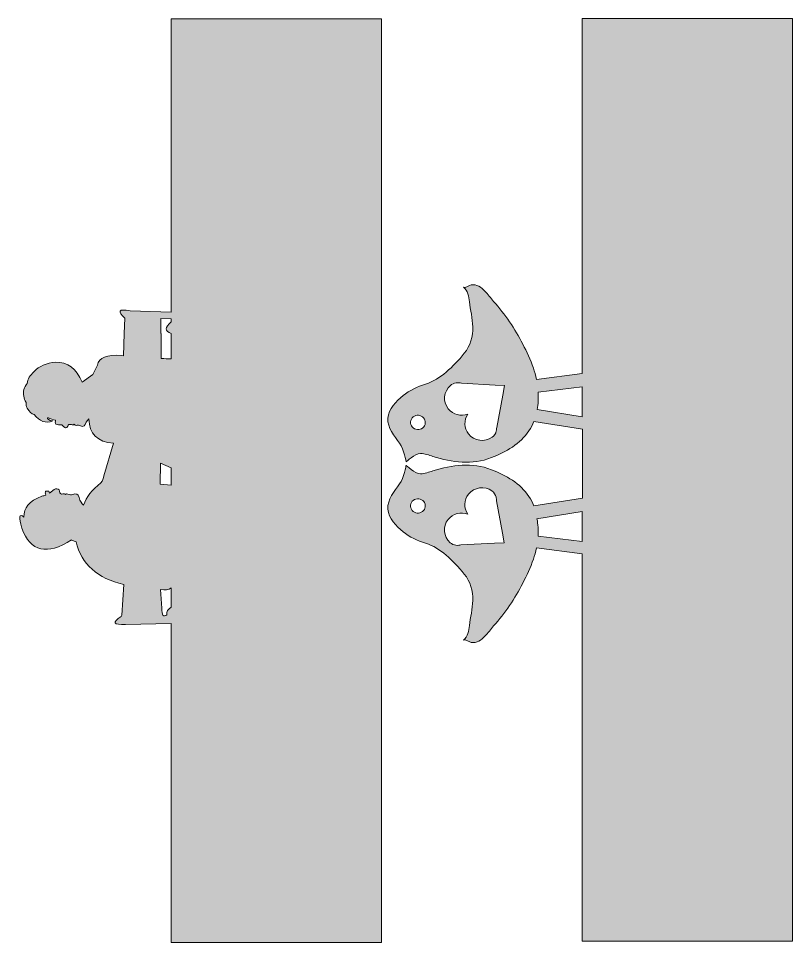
# Model space of a CAD drawing. Header units: inches. Extents: x 0.2 to 13.2, y -8.6 to 0.
# Drawn here: x 6.08 to 13.22, y -8.55 to -0.03 of the extents above; entities that cross this region are included whole.
import ezdxf

# ---------------------------------------------------------------- set-up
doc = ezdxf.new("R2010")
doc.units = ezdxf.units.IN
doc.header["$MEASUREMENT"] = 0
doc.layers.add('Layer 1', color=7, linetype='Continuous')

msp = doc.modelspace()

# ---------------------------------------------------------------- hatches: boundary and pattern name
at = {"layer": 'Layer 1', "true_color": 0xe5e6e7}
h = msp.add_hatch(color=254, dxfattribs=at)
h.dxf.hatch_style = 2
edge = h.paths.add_edge_path()
edge.add_spline(control_points=[(7.4884, -2.7386), (7.4884, -2.7386), (7.1107, -2.7261), (7.1107, -2.7261), (7.0551, -2.715), (7.0246, -2.7164), (7.0176, -2.7289), (7.0107, -2.74), (7.0259, -2.7622), (7.0607, -2.7928), (7.0607, -2.7928), (7.0551, -2.9344), (7.0551, -2.9344), (7.0551, -2.9344), (7.0482, -3.14), (7.0482, -3.14), (7.0482, -3.14), (7.0273, -3.1386), (7.0273, -3.1386), (6.8968, -3.1275), (6.8232, -3.1567), (6.8079, -3.2275), (6.8079, -3.2275), (6.7648, -3.3122), (6.7648, -3.3122), (6.7648, -3.3122), (6.669, -3.3844), (6.669, -3.3844), (6.6134, -3.2594), (6.5315, -3.1969), (6.4232, -3.1997), (6.3371, -3.2067), (6.2704, -3.2358), (6.2246, -3.2872), (6.1857, -3.3205), (6.1648, -3.3567), (6.1607, -3.3955), (6.1301, -3.4317), (6.1204, -3.4719), (6.1301, -3.515), (6.1301, -3.5358), (6.1371, -3.5539), (6.1523, -3.5705), (6.1468, -3.5914), (6.1496, -3.6094), (6.1593, -3.6247), (6.1787, -3.658), (6.1996, -3.6761), (6.2246, -3.6817), (6.2746, -3.7469), (6.3315, -3.7678), (6.3968, -3.7414), (6.3579, -3.7372), (6.3426, -3.7261), (6.3509, -3.7094), (6.3746, -3.7233), (6.3982, -3.7317), (6.4218, -3.7344), (6.419, -3.7455), (6.419, -3.758), (6.4232, -3.7719), (6.4412, -3.7775), (6.4593, -3.7803), (6.4787, -3.7775), (6.5051, -3.8094), (6.5246, -3.8136), (6.5343, -3.79), (6.5384, -3.7761), (6.5496, -3.7705), (6.5676, -3.7747), (6.5759, -3.7789), (6.5843, -3.7789), (6.5926, -3.7733), (6.5996, -3.7817), (6.6051, -3.7858), (6.6121, -3.7844), (6.6259, -3.7803), (6.6398, -3.7817), (6.6509, -3.7872), (6.6787, -3.7997), (6.6954, -3.7886), (6.7037, -3.7539), (6.7037, -3.7539), (6.7287, -3.7219), (6.7287, -3.7219), (6.7329, -3.8622), (6.8093, -3.9372), (6.9551, -3.9469), (6.9551, -3.9469), (6.8676, -4.2497), (6.8676, -4.2497), (6.8648, -4.2705), (6.8565, -4.2914), (6.8398, -4.3122), (6.7579, -4.3775), (6.7051, -4.4455), (6.6801, -4.5178), (6.6634, -4.5039), (6.6496, -4.4817), (6.6384, -4.4497), (6.6301, -4.415), (6.6107, -4.4053), (6.5801, -4.4205), (6.5662, -4.4261), (6.5509, -4.4247), (6.5357, -4.4178), (6.5259, -4.4136), (6.519, -4.415), (6.5148, -4.4219), (6.5093, -4.415), (6.5009, -4.4122), (6.4884, -4.415), (6.4718, -4.4205), (6.4607, -4.4122), (6.4579, -4.39), (6.4579, -4.39), (6.4551, -4.3789), (6.4551, -4.3789), (6.4426, -4.365), (6.4273, -4.3636), (6.4093, -4.3733), (6.4093, -4.3733), (6.3648, -4.4094), (6.3648, -4.4094), (6.3648, -4.4039), (6.3634, -4.3969), (6.3593, -4.3886), (6.3593, -4.3886), (6.3301, -4.3914), (6.3301, -4.3914), (6.3259, -4.3997), (6.3259, -4.4108), (6.3329, -4.4261), (6.3218, -4.4317), (6.3093, -4.4344), (6.294, -4.4358), (6.1801, -4.4803), (6.1259, -4.5455), (6.1301, -4.6289), (6.0871, -4.5928), (6.0801, -4.6275), (6.1107, -4.7317), (6.1912, -4.9483), (6.344, -4.9844), (6.569, -4.84), (6.569, -4.84), (6.5676, -4.8428), (6.5676, -4.8428), (6.5676, -4.8428), (6.6121, -4.8567), (6.6121, -4.8567), (6.6607, -5.0636), (6.8079, -5.1955), (7.0509, -5.2511), (7.0509, -5.2511), (7.0343, -5.533), (7.0343, -5.533), (7.0343, -5.533), (7.0287, -5.5469), (7.0287, -5.5469), (6.9412, -5.6011), (6.9537, -5.6247), (7.0676, -5.6205), (7.0676, -5.6205), (7.4871, -5.6108), (7.4871, -5.6108), (7.4871, -5.6108), (7.4871, -8.5539), (7.4871, -8.5539), (7.4871, -8.5539), (9.4273, -8.5539), (9.4273, -8.5539), (9.4273, -8.5539), (9.4273, -0.033), (9.4273, -0.033), (9.4273, -0.033), (7.4884, -0.033), (7.4884, -0.033), (7.4884, -0.033), (7.4884, -2.7386), (7.4884, -2.7386)], knot_values=[0, 0, 0, 0, 1, 1, 1, 2, 2, 2, 3, 3, 3, 4, 4, 4, 5, 5, 5, 6, 6, 6, 7, 7, 7, 8, 8, 8, 9, 9, 9, 10, 10, 10, 11, 11, 11, 12, 12, 12, 13, 13, 13, 14, 14, 14, 15, 15, 15, 16, 16, 16, 17, 17, 17, 18, 18, 18, 19, 19, 19, 20, 20, 20, 21, 21, 21, 22, 22, 22, 23, 23, 23, 24, 24, 24, 25, 25, 25, 26, 26, 26, 27, 27, 27, 28, 28, 28, 29, 29, 29, 30, 30, 30, 31, 31, 31, 32, 32, 32, 33, 33, 33, 34, 34, 34, 35, 35, 35, 36, 36, 36, 37, 37, 37, 38, 38, 38, 39, 39, 39, 40, 40, 40, 41, 41, 41, 42, 42, 42, 43, 43, 43, 44, 44, 44, 45, 45, 45, 46, 46, 46, 47, 47, 47, 48, 48, 48, 49, 49, 49, 50, 50, 50, 51, 51, 51, 52, 52, 52, 53, 53, 53, 54, 54, 54, 55, 55, 55, 56, 56, 56, 57, 57, 57, 58, 58, 58, 59, 59, 59, 60, 60, 60, 60], degree=3, periodic=1)
edge = h.paths.add_edge_path()
edge.add_spline(control_points=[(7.3968, -3.1664), (7.3968, -3.1664), (7.3968, -2.9358), (7.3968, -2.9358), (7.3968, -2.9358), (7.394, -2.9358), (7.394, -2.9358), (7.394, -2.9358), (7.394, -2.7955), (7.394, -2.7955), (7.394, -2.7955), (7.4898, -2.7997), (7.4898, -2.7997), (7.4898, -2.7997), (7.4898, -2.8289), (7.4898, -2.8289), (7.4259, -2.8803), (7.4259, -2.915), (7.4898, -2.9344), (7.4898, -2.9344), (7.4898, -3.1678), (7.4898, -3.1678), (7.4579, -3.1678), (7.4273, -3.1678), (7.3968, -3.1664)], knot_values=[0, 0, 0, 0, 1, 1, 1, 2, 2, 2, 3, 3, 3, 4, 4, 4, 5, 5, 5, 6, 6, 6, 7, 7, 7, 8, 8, 8, 8], degree=3, periodic=1)
h.paths.add_polyline_path([(7.3898, -4.1317), (7.4884, -4.1761), (7.4884, -4.3344), (7.3884, -4.3247)])
edge = h.paths.add_edge_path()
edge.add_spline(control_points=[(7.4496, -5.5317), (7.4162, -5.5539), (7.4009, -5.533), (7.4023, -5.4705), (7.4023, -5.4705), (7.3898, -5.2969), (7.3898, -5.2969), (7.4315, -5.3067), (7.4648, -5.3025), (7.4898, -5.283), (7.4898, -5.283), (7.4898, -5.4608), (7.4898, -5.4608), (7.4579, -5.4775), (7.444, -5.5011), (7.4496, -5.5317)], knot_values=[0, 0, 0, 0, 1, 1, 1, 2, 2, 2, 3, 3, 3, 4, 4, 4, 5, 5, 5, 5], degree=3, periodic=1)
h = msp.add_hatch(color=254, dxfattribs=at)
h.dxf.hatch_style = 2
edge = h.paths.add_edge_path()
edge.add_spline(control_points=[(11.279, -3.3056), (11.279, -3.3056), (10.8581, -3.3583), (10.8581, -3.3583), (10.8512, -3.3236), (10.8415, -3.2875), (10.829, -3.2542), (10.7734, -3.1028), (10.6984, -2.9597), (10.6095, -2.8278), (10.5637, -2.7625), (10.5151, -2.6986), (10.4623, -2.6389), (10.4359, -2.6083), (10.4109, -2.5736), (10.3803, -2.5444), (10.354, -2.5111), (10.3026, -2.4764), (10.2553, -2.4875), (10.2428, -2.4903), (10.197, -2.5181), (10.1859, -2.5083), (10.222, -2.5389), (10.2345, -2.5972), (10.2387, -2.6431), (10.2484, -2.7167), (10.2678, -2.7986), (10.2706, -2.8736), (10.2734, -2.9625), (10.247, -3.0472), (10.1915, -3.1181), (10.1401, -3.1819), (10.0859, -3.2403), (10.0248, -3.2917), (9.9692, -3.3417), (9.904, -3.3792), (9.8345, -3.4028), (9.7595, -3.4264), (9.6873, -3.4597), (9.6276, -3.5083), (9.5651, -3.5583), (9.4942, -3.6333), (9.4873, -3.7153), (9.4803, -3.8069), (9.547, -3.8806), (9.5956, -3.9486), (9.6345, -4.0028), (9.6553, -4.1208), (9.6553, -4.1208), (9.6553, -4.1208), (9.7345, -4.0431), (9.7887, -4.0431), (9.8276, -4.0431), (9.8665, -4.0569), (9.9026, -4.0694), (10.0831, -4.1236), (10.2623, -4.1514), (10.4428, -4.0806), (10.5762, -4.0292), (10.7081, -3.9528), (10.7887, -3.8333), (10.8081, -3.8056), (10.822, -3.7764), (10.8345, -3.7458), (10.8345, -3.7458), (11.2817, -3.8181), (11.2817, -3.8181), (11.2817, -3.8181), (11.2817, -4.4542), (11.2817, -4.4542), (11.2817, -4.4542), (10.8345, -4.5264), (10.8345, -4.5264), (10.822, -4.4958), (10.8081, -4.4681), (10.7887, -4.4389), (10.7095, -4.3194), (10.5762, -4.2431), (10.4428, -4.1917), (10.2623, -4.1208), (10.0831, -4.1486), (9.9026, -4.2028), (9.8665, -4.2139), (9.8276, -4.2292), (9.7887, -4.2292), (9.7359, -4.2292), (9.6553, -4.1514), (9.6553, -4.1514), (9.6553, -4.1514), (9.6331, -4.2694), (9.5956, -4.3236), (9.547, -4.3917), (9.4803, -4.4653), (9.4873, -4.5569), (9.4942, -4.6389), (9.5651, -4.7153), (9.6276, -4.7639), (9.6873, -4.8139), (9.7609, -4.8458), (9.8345, -4.8694), (9.904, -4.8931), (9.9692, -4.9306), (10.0248, -4.9806), (10.0845, -5.0319), (10.1401, -5.0917), (10.1915, -5.1542), (10.247, -5.225), (10.2734, -5.3097), (10.2706, -5.3986), (10.2678, -5.4736), (10.2484, -5.5569), (10.2387, -5.6292), (10.2345, -5.6736), (10.222, -5.7333), (10.1859, -5.7639), (10.1984, -5.7542), (10.2442, -5.7833), (10.2553, -5.7847), (10.304, -5.7958), (10.354, -5.7611), (10.3803, -5.7278), (10.4123, -5.7), (10.4359, -5.6639), (10.4623, -5.6333), (10.5151, -5.575), (10.5637, -5.5111), (10.6095, -5.4444), (10.6984, -5.3125), (10.7734, -5.1694), (10.829, -5.0181), (10.8415, -4.9847), (10.8512, -4.95), (10.8581, -4.9139), (10.8581, -4.9139), (11.279, -4.9667), (11.279, -4.9667), (11.279, -4.9667), (11.279, -8.5417), (11.279, -8.5417), (11.279, -8.5417), (13.2192, -8.5417), (13.2192, -8.5417), (13.2192, -8.5417), (13.2192, -0.0292), (13.2192, -0.0292), (13.2192, -0.0292), (11.279, -0.0292), (11.279, -0.0292), (11.279, -0.0292), (11.279, -3.3056), (11.279, -3.3056)], knot_values=[0, 0, 0, 0, 1, 1, 1, 2, 2, 2, 3, 3, 3, 4, 4, 4, 5, 5, 5, 6, 6, 6, 7, 7, 7, 8, 8, 8, 9, 9, 9, 10, 10, 10, 11, 11, 11, 12, 12, 12, 13, 13, 13, 14, 14, 14, 15, 15, 15, 16, 16, 16, 17, 17, 17, 18, 18, 18, 19, 19, 19, 20, 20, 20, 21, 21, 21, 22, 22, 22, 23, 23, 23, 24, 24, 24, 25, 25, 25, 26, 26, 26, 27, 27, 27, 28, 28, 28, 29, 29, 29, 30, 30, 30, 31, 31, 31, 32, 32, 32, 33, 33, 33, 34, 34, 34, 35, 35, 35, 36, 36, 36, 37, 37, 37, 38, 38, 38, 39, 39, 39, 40, 40, 40, 41, 41, 41, 42, 42, 42, 43, 43, 43, 44, 44, 44, 45, 45, 45, 46, 46, 46, 47, 47, 47, 48, 48, 48, 49, 49, 49, 50, 50, 50, 50], degree=3, periodic=1)
edge = h.paths.add_edge_path()
edge.add_spline(control_points=[(9.7331, -3.8139), (9.6998, -3.7972), (9.6873, -3.7569), (9.704, -3.725), (9.7206, -3.6917), (9.7623, -3.6806), (9.7956, -3.6972), (9.829, -3.7139), (9.8415, -3.7542), (9.8248, -3.7861), (9.8081, -3.8181), (9.7665, -3.8306), (9.7331, -3.8139)], knot_values=[0, 0, 0, 0, 1, 1, 1, 2, 2, 2, 3, 3, 3, 4, 4, 4, 4], degree=3, periodic=1)
edge = h.paths.add_edge_path()
edge.add_spline(control_points=[(10.4915, -3.8014), (10.4887, -3.8153), (10.4873, -3.825), (10.4873, -3.8347), (10.4831, -3.8611), (10.4678, -3.8778), (10.4484, -3.8931), (10.3803, -3.9403), (10.2845, -3.9278), (10.2317, -3.8625), (10.1887, -3.8083), (10.1859, -3.7333), (10.2248, -3.6792), (10.1623, -3.7028), (10.0873, -3.6833), (10.0442, -3.6292), (9.9915, -3.5639), (10.0012, -3.4708), (10.0637, -3.4153), (10.0776, -3.4042), (10.097, -3.3944), (10.1165, -3.3917), (10.1262, -3.3889), (10.1359, -3.3917), (10.1456, -3.3917), (10.1498, -3.3917), (10.1595, -3.3917), (10.1651, -3.3944), (10.1651, -3.3944), (10.4762, -3.4111), (10.4762, -3.4111), (10.4762, -3.4111), (10.5637, -3.4153), (10.5637, -3.4153), (10.5637, -3.4153), (10.547, -3.5028), (10.547, -3.5028), (10.547, -3.5028), (10.4915, -3.8014), (10.4915, -3.8014)], knot_values=[0, 0, 0, 0, 1, 1, 1, 2, 2, 2, 3, 3, 3, 4, 4, 4, 5, 5, 5, 6, 6, 6, 7, 7, 7, 8, 8, 8, 9, 9, 9, 10, 10, 10, 11, 11, 11, 12, 12, 12, 13, 13, 13, 13], degree=3, periodic=1)
edge = h.paths.add_edge_path()
edge.add_spline(control_points=[(10.8637, -3.6375), (10.8734, -3.5861), (10.8762, -3.5319), (10.8734, -3.4778), (10.8734, -3.4778), (11.279, -3.4264), (11.279, -3.4264), (11.279, -3.4264), (11.279, -3.7042), (11.279, -3.7042), (11.279, -3.7042), (10.8637, -3.6375), (10.8637, -3.6375)], knot_values=[0, 0, 0, 0, 1, 1, 1, 2, 2, 2, 3, 3, 3, 4, 4, 4, 4], degree=3, periodic=1)
edge = h.paths.add_edge_path()
edge.add_spline(control_points=[(9.704, -4.5569), (9.6873, -4.5236), (9.6998, -4.4833), (9.7331, -4.4681), (9.7665, -4.4514), (9.8081, -4.4639), (9.8248, -4.4958), (9.8415, -4.5292), (9.829, -4.5694), (9.7956, -4.5847), (9.7623, -4.6014), (9.7206, -4.5889), (9.704, -4.5569)], knot_values=[0, 0, 0, 0, 1, 1, 1, 2, 2, 2, 3, 3, 3, 4, 4, 4, 4], degree=3, periodic=1)
edge = h.paths.add_edge_path()
edge.add_spline(control_points=[(10.1151, -4.8889), (10.0956, -4.8861), (10.0762, -4.8778), (10.0623, -4.8653), (9.9998, -4.8083), (9.9901, -4.7167), (10.0428, -4.6514), (10.0859, -4.5972), (10.1609, -4.5778), (10.2234, -4.6014), (10.1845, -4.5472), (10.1873, -4.4722), (10.2303, -4.4181), (10.2831, -4.3528), (10.3803, -4.3403), (10.447, -4.3875), (10.4665, -4.4042), (10.4803, -4.4208), (10.4859, -4.4458), (10.4859, -4.4556), (10.4887, -4.4653), (10.4901, -4.4792), (10.4901, -4.4792), (10.5428, -4.7778), (10.5428, -4.7778), (10.5428, -4.7778), (10.5595, -4.8653), (10.5595, -4.8653), (10.5595, -4.8653), (10.472, -4.8694), (10.472, -4.8694), (10.472, -4.8694), (10.1609, -4.8861), (10.1609, -4.8861), (10.1567, -4.8889), (10.147, -4.8889), (10.1415, -4.8889), (10.1345, -4.8889), (10.1248, -4.8917), (10.1151, -4.8889)], knot_values=[0, 0, 0, 0, 1, 1, 1, 2, 2, 2, 3, 3, 3, 4, 4, 4, 5, 5, 5, 6, 6, 6, 7, 7, 7, 8, 8, 8, 9, 9, 9, 10, 10, 10, 11, 11, 11, 12, 12, 12, 13, 13, 13, 13], degree=3, periodic=1)
edge = h.paths.add_edge_path()
edge.add_spline(control_points=[(10.872, -4.8042), (10.8748, -4.75), (10.872, -4.6958), (10.8623, -4.6444), (10.8623, -4.6444), (11.2776, -4.5778), (11.2776, -4.5778), (11.2776, -4.5778), (11.2776, -4.8556), (11.2776, -4.8556), (11.2776, -4.8556), (10.872, -4.8042), (10.872, -4.8042)], knot_values=[0, 0, 0, 0, 1, 1, 1, 2, 2, 2, 3, 3, 3, 4, 4, 4, 4], degree=3, periodic=1)

# ---------------------------------------------------------------- linework, layer by layer
at = {"layer": 'Layer 1', "lineweight": 0}
msp.add_lwpolyline([(7.3898, -4.1317), (7.4884, -4.1761), (7.4884, -4.3344), (7.3884, -4.3247), (7.3898, -4.1317)], dxfattribs=at)
for points, knots in [([(7.4884, -2.7386), (7.4884, -2.7386), (7.1107, -2.7261), (7.1107, -2.7261), (7.0551, -2.715), (7.0246, -2.7164), (7.0176, -2.7289), (7.0107, -2.74), (7.0259, -2.7622), (7.0607, -2.7928), (7.0607, -2.7928), (7.0551, -2.9344), (7.0551, -2.9344), (7.0551, -2.9344), (7.0482, -3.14), (7.0482, -3.14), (7.0482, -3.14), (7.0273, -3.1386), (7.0273, -3.1386), (6.8968, -3.1275), (6.8232, -3.1567), (6.8079, -3.2275), (6.8079, -3.2275), (6.7648, -3.3122), (6.7648, -3.3122), (6.7648, -3.3122), (6.669, -3.3844), (6.669, -3.3844), (6.6134, -3.2594), (6.5315, -3.1969), (6.4232, -3.1997), (6.3371, -3.2067), (6.2704, -3.2358), (6.2246, -3.2872), (6.1857, -3.3205), (6.1648, -3.3567), (6.1607, -3.3955), (6.1301, -3.4317), (6.1204, -3.4719), (6.1301, -3.515), (6.1301, -3.5358), (6.1371, -3.5539), (6.1523, -3.5705), (6.1468, -3.5914), (6.1496, -3.6094), (6.1593, -3.6247), (6.1787, -3.658), (6.1996, -3.6761), (6.2246, -3.6817), (6.2746, -3.7469), (6.3315, -3.7678), (6.3968, -3.7414), (6.3579, -3.7372), (6.3426, -3.7261), (6.3509, -3.7094), (6.3746, -3.7233), (6.3982, -3.7317), (6.4218, -3.7344), (6.419, -3.7455), (6.419, -3.758), (6.4232, -3.7719), (6.4412, -3.7775), (6.4593, -3.7803), (6.4787, -3.7775), (6.5051, -3.8094), (6.5246, -3.8136), (6.5343, -3.79), (6.5384, -3.7761), (6.5496, -3.7705), (6.5676, -3.7747), (6.5759, -3.7789), (6.5843, -3.7789), (6.5926, -3.7733), (6.5996, -3.7817), (6.6051, -3.7858), (6.6121, -3.7844), (6.6259, -3.7803), (6.6398, -3.7817), (6.6509, -3.7872), (6.6787, -3.7997), (6.6954, -3.7886), (6.7037, -3.7539), (6.7037, -3.7539), (6.7287, -3.7219), (6.7287, -3.7219), (6.7329, -3.8622), (6.8093, -3.9372), (6.9551, -3.9469), (6.9551, -3.9469), (6.8676, -4.2497), (6.8676, -4.2497), (6.8648, -4.2705), (6.8565, -4.2914), (6.8398, -4.3122), (6.7579, -4.3775), (6.7051, -4.4455), (6.6801, -4.5178), (6.6634, -4.5039), (6.6496, -4.4817), (6.6384, -4.4497), (6.6301, -4.415), (6.6107, -4.4053), (6.5801, -4.4205), (6.5662, -4.4261), (6.5509, -4.4247), (6.5357, -4.4178), (6.5259, -4.4136), (6.519, -4.415), (6.5148, -4.4219), (6.5093, -4.415), (6.5009, -4.4122), (6.4884, -4.415), (6.4718, -4.4205), (6.4607, -4.4122), (6.4579, -4.39), (6.4579, -4.39), (6.4551, -4.3789), (6.4551, -4.3789), (6.4426, -4.365), (6.4273, -4.3636), (6.4093, -4.3733), (6.4093, -4.3733), (6.3648, -4.4094), (6.3648, -4.4094), (6.3648, -4.4039), (6.3634, -4.3969), (6.3593, -4.3886), (6.3593, -4.3886), (6.3301, -4.3914), (6.3301, -4.3914), (6.3259, -4.3997), (6.3259, -4.4108), (6.3329, -4.4261), (6.3218, -4.4317), (6.3093, -4.4344), (6.294, -4.4358), (6.1801, -4.4803), (6.1259, -4.5455), (6.1301, -4.6289), (6.0871, -4.5928), (6.0801, -4.6275), (6.1107, -4.7317), (6.1912, -4.9483), (6.344, -4.9844), (6.569, -4.84), (6.569, -4.84), (6.5676, -4.8428), (6.5676, -4.8428), (6.5676, -4.8428), (6.6121, -4.8567), (6.6121, -4.8567), (6.6607, -5.0636), (6.8079, -5.1955), (7.0509, -5.2511), (7.0509, -5.2511), (7.0343, -5.533), (7.0343, -5.533), (7.0343, -5.533), (7.0287, -5.5469), (7.0287, -5.5469), (6.9412, -5.6011), (6.9537, -5.6247), (7.0676, -5.6205), (7.0676, -5.6205), (7.4871, -5.6108), (7.4871, -5.6108), (7.4871, -5.6108), (7.4871, -8.5539), (7.4871, -8.5539), (7.4871, -8.5539), (9.4273, -8.5539), (9.4273, -8.5539), (9.4273, -8.5539), (9.4273, -0.033), (9.4273, -0.033), (9.4273, -0.033), (7.4884, -0.033), (7.4884, -0.033), (7.4884, -0.033), (7.4884, -2.7386), (7.4884, -2.7386)], [0, 0, 0, 0, 1, 1, 1, 2, 2, 2, 3, 3, 3, 4, 4, 4, 5, 5, 5, 6, 6, 6, 7, 7, 7, 8, 8, 8, 9, 9, 9, 10, 10, 10, 11, 11, 11, 12, 12, 12, 13, 13, 13, 14, 14, 14, 15, 15, 15, 16, 16, 16, 17, 17, 17, 18, 18, 18, 19, 19, 19, 20, 20, 20, 21, 21, 21, 22, 22, 22, 23, 23, 23, 24, 24, 24, 25, 25, 25, 26, 26, 26, 27, 27, 27, 28, 28, 28, 29, 29, 29, 30, 30, 30, 31, 31, 31, 32, 32, 32, 33, 33, 33, 34, 34, 34, 35, 35, 35, 36, 36, 36, 37, 37, 37, 38, 38, 38, 39, 39, 39, 40, 40, 40, 41, 41, 41, 42, 42, 42, 43, 43, 43, 44, 44, 44, 45, 45, 45, 46, 46, 46, 47, 47, 47, 48, 48, 48, 49, 49, 49, 50, 50, 50, 51, 51, 51, 52, 52, 52, 53, 53, 53, 54, 54, 54, 55, 55, 55, 56, 56, 56, 57, 57, 57, 58, 58, 58, 59, 59, 59, 60, 60, 60, 60]), ([(11.279, -3.3056), (11.279, -3.3056), (10.8581, -3.3583), (10.8581, -3.3583), (10.8512, -3.3236), (10.8415, -3.2875), (10.829, -3.2542), (10.7734, -3.1028), (10.6984, -2.9597), (10.6095, -2.8278), (10.5637, -2.7625), (10.5151, -2.6986), (10.4623, -2.6389), (10.4359, -2.6083), (10.4109, -2.5736), (10.3803, -2.5444), (10.354, -2.5111), (10.3026, -2.4764), (10.2553, -2.4875), (10.2428, -2.4903), (10.197, -2.5181), (10.1859, -2.5083), (10.222, -2.5389), (10.2345, -2.5972), (10.2387, -2.6431), (10.2484, -2.7167), (10.2678, -2.7986), (10.2706, -2.8736), (10.2734, -2.9625), (10.247, -3.0472), (10.1915, -3.1181), (10.1401, -3.1819), (10.0859, -3.2403), (10.0248, -3.2917), (9.9692, -3.3417), (9.904, -3.3792), (9.8345, -3.4028), (9.7595, -3.4264), (9.6873, -3.4597), (9.6276, -3.5083), (9.5651, -3.5583), (9.4942, -3.6333), (9.4873, -3.7153), (9.4803, -3.8069), (9.547, -3.8806), (9.5956, -3.9486), (9.6345, -4.0028), (9.6553, -4.1208), (9.6553, -4.1208), (9.6553, -4.1208), (9.7345, -4.0431), (9.7887, -4.0431), (9.8276, -4.0431), (9.8665, -4.0569), (9.9026, -4.0694), (10.0831, -4.1236), (10.2623, -4.1514), (10.4428, -4.0806), (10.5762, -4.0292), (10.7081, -3.9528), (10.7887, -3.8333), (10.8081, -3.8056), (10.822, -3.7764), (10.8345, -3.7458), (10.8345, -3.7458), (11.2817, -3.8181), (11.2817, -3.8181), (11.2817, -3.8181), (11.2817, -4.4542), (11.2817, -4.4542), (11.2817, -4.4542), (10.8345, -4.5264), (10.8345, -4.5264), (10.822, -4.4958), (10.8081, -4.4681), (10.7887, -4.4389), (10.7095, -4.3194), (10.5762, -4.2431), (10.4428, -4.1917), (10.2623, -4.1208), (10.0831, -4.1486), (9.9026, -4.2028), (9.8665, -4.2139), (9.8276, -4.2292), (9.7887, -4.2292), (9.7359, -4.2292), (9.6553, -4.1514), (9.6553, -4.1514), (9.6553, -4.1514), (9.6331, -4.2694), (9.5956, -4.3236), (9.547, -4.3917), (9.4803, -4.4653), (9.4873, -4.5569), (9.4942, -4.6389), (9.5651, -4.7153), (9.6276, -4.7639), (9.6873, -4.8139), (9.7609, -4.8458), (9.8345, -4.8694), (9.904, -4.8931), (9.9692, -4.9306), (10.0248, -4.9806), (10.0845, -5.0319), (10.1401, -5.0917), (10.1915, -5.1542), (10.247, -5.225), (10.2734, -5.3097), (10.2706, -5.3986), (10.2678, -5.4736), (10.2484, -5.5569), (10.2387, -5.6292), (10.2345, -5.6736), (10.222, -5.7333), (10.1859, -5.7639), (10.1984, -5.7542), (10.2442, -5.7833), (10.2553, -5.7847), (10.304, -5.7958), (10.354, -5.7611), (10.3803, -5.7278), (10.4123, -5.7), (10.4359, -5.6639), (10.4623, -5.6333), (10.5151, -5.575), (10.5637, -5.5111), (10.6095, -5.4444), (10.6984, -5.3125), (10.7734, -5.1694), (10.829, -5.0181), (10.8415, -4.9847), (10.8512, -4.95), (10.8581, -4.9139), (10.8581, -4.9139), (11.279, -4.9667), (11.279, -4.9667), (11.279, -4.9667), (11.279, -8.5417), (11.279, -8.5417), (11.279, -8.5417), (13.2192, -8.5417), (13.2192, -8.5417), (13.2192, -8.5417), (13.2192, -0.0292), (13.2192, -0.0292), (13.2192, -0.0292), (11.279, -0.0292), (11.279, -0.0292), (11.279, -0.0292), (11.279, -3.3056), (11.279, -3.3056)], [0, 0, 0, 0, 1, 1, 1, 2, 2, 2, 3, 3, 3, 4, 4, 4, 5, 5, 5, 6, 6, 6, 7, 7, 7, 8, 8, 8, 9, 9, 9, 10, 10, 10, 11, 11, 11, 12, 12, 12, 13, 13, 13, 14, 14, 14, 15, 15, 15, 16, 16, 16, 17, 17, 17, 18, 18, 18, 19, 19, 19, 20, 20, 20, 21, 21, 21, 22, 22, 22, 23, 23, 23, 24, 24, 24, 25, 25, 25, 26, 26, 26, 27, 27, 27, 28, 28, 28, 29, 29, 29, 30, 30, 30, 31, 31, 31, 32, 32, 32, 33, 33, 33, 34, 34, 34, 35, 35, 35, 36, 36, 36, 37, 37, 37, 38, 38, 38, 39, 39, 39, 40, 40, 40, 41, 41, 41, 42, 42, 42, 43, 43, 43, 44, 44, 44, 45, 45, 45, 46, 46, 46, 47, 47, 47, 48, 48, 48, 49, 49, 49, 50, 50, 50, 50]), ([(7.3968, -3.1664), (7.3968, -3.1664), (7.3968, -2.9358), (7.3968, -2.9358), (7.3968, -2.9358), (7.394, -2.9358), (7.394, -2.9358), (7.394, -2.9358), (7.394, -2.7955), (7.394, -2.7955), (7.394, -2.7955), (7.4898, -2.7997), (7.4898, -2.7997), (7.4898, -2.7997), (7.4898, -2.8289), (7.4898, -2.8289), (7.4259, -2.8803), (7.4259, -2.915), (7.4898, -2.9344), (7.4898, -2.9344), (7.4898, -3.1678), (7.4898, -3.1678), (7.4579, -3.1678), (7.4273, -3.1678), (7.3968, -3.1664)], [0, 0, 0, 0, 1, 1, 1, 2, 2, 2, 3, 3, 3, 4, 4, 4, 5, 5, 5, 6, 6, 6, 7, 7, 7, 8, 8, 8, 8]), ([(10.4915, -3.8014), (10.4887, -3.8153), (10.4873, -3.825), (10.4873, -3.8347), (10.4831, -3.8611), (10.4678, -3.8778), (10.4484, -3.8931), (10.3803, -3.9403), (10.2845, -3.9278), (10.2317, -3.8625), (10.1887, -3.8083), (10.1859, -3.7333), (10.2248, -3.6792), (10.1623, -3.7028), (10.0873, -3.6833), (10.0442, -3.6292), (9.9915, -3.5639), (10.0012, -3.4708), (10.0637, -3.4153), (10.0776, -3.4042), (10.097, -3.3944), (10.1165, -3.3917), (10.1262, -3.3889), (10.1359, -3.3917), (10.1456, -3.3917), (10.1498, -3.3917), (10.1595, -3.3917), (10.1651, -3.3944), (10.1651, -3.3944), (10.4762, -3.4111), (10.4762, -3.4111), (10.4762, -3.4111), (10.5637, -3.4153), (10.5637, -3.4153), (10.5637, -3.4153), (10.547, -3.5028), (10.547, -3.5028), (10.547, -3.5028), (10.4915, -3.8014), (10.4915, -3.8014)], [0, 0, 0, 0, 1, 1, 1, 2, 2, 2, 3, 3, 3, 4, 4, 4, 5, 5, 5, 6, 6, 6, 7, 7, 7, 8, 8, 8, 9, 9, 9, 10, 10, 10, 11, 11, 11, 12, 12, 12, 13, 13, 13, 13]), ([(10.8637, -3.6375), (10.8734, -3.5861), (10.8762, -3.5319), (10.8734, -3.4778), (10.8734, -3.4778), (11.279, -3.4264), (11.279, -3.4264), (11.279, -3.4264), (11.279, -3.7042), (11.279, -3.7042), (11.279, -3.7042), (10.8637, -3.6375), (10.8637, -3.6375)], [0, 0, 0, 0, 1, 1, 1, 2, 2, 2, 3, 3, 3, 4, 4, 4, 4]), ([(9.7331, -3.8139), (9.6998, -3.7972), (9.6873, -3.7569), (9.704, -3.725), (9.7206, -3.6917), (9.7623, -3.6806), (9.7956, -3.6972), (9.829, -3.7139), (9.8415, -3.7542), (9.8248, -3.7861), (9.8081, -3.8181), (9.7665, -3.8306), (9.7331, -3.8139)], [0, 0, 0, 0, 1, 1, 1, 2, 2, 2, 3, 3, 3, 4, 4, 4, 4]), ([(10.1151, -4.8889), (10.0956, -4.8861), (10.0762, -4.8778), (10.0623, -4.8653), (9.9998, -4.8083), (9.9901, -4.7167), (10.0428, -4.6514), (10.0859, -4.5972), (10.1609, -4.5778), (10.2234, -4.6014), (10.1845, -4.5472), (10.1873, -4.4722), (10.2303, -4.4181), (10.2831, -4.3528), (10.3803, -4.3403), (10.447, -4.3875), (10.4665, -4.4042), (10.4803, -4.4208), (10.4859, -4.4458), (10.4859, -4.4556), (10.4887, -4.4653), (10.4901, -4.4792), (10.4901, -4.4792), (10.5428, -4.7778), (10.5428, -4.7778), (10.5428, -4.7778), (10.5595, -4.8653), (10.5595, -4.8653), (10.5595, -4.8653), (10.472, -4.8694), (10.472, -4.8694), (10.472, -4.8694), (10.1609, -4.8861), (10.1609, -4.8861), (10.1567, -4.8889), (10.147, -4.8889), (10.1415, -4.8889), (10.1345, -4.8889), (10.1248, -4.8917), (10.1151, -4.8889)], [0, 0, 0, 0, 1, 1, 1, 2, 2, 2, 3, 3, 3, 4, 4, 4, 5, 5, 5, 6, 6, 6, 7, 7, 7, 8, 8, 8, 9, 9, 9, 10, 10, 10, 11, 11, 11, 12, 12, 12, 13, 13, 13, 13]), ([(9.704, -4.5569), (9.6873, -4.5236), (9.6998, -4.4833), (9.7331, -4.4681), (9.7665, -4.4514), (9.8081, -4.4639), (9.8248, -4.4958), (9.8415, -4.5292), (9.829, -4.5694), (9.7956, -4.5847), (9.7623, -4.6014), (9.7206, -4.5889), (9.704, -4.5569)], [0, 0, 0, 0, 1, 1, 1, 2, 2, 2, 3, 3, 3, 4, 4, 4, 4]), ([(10.872, -4.8042), (10.8748, -4.75), (10.872, -4.6958), (10.8623, -4.6444), (10.8623, -4.6444), (11.2776, -4.5778), (11.2776, -4.5778), (11.2776, -4.5778), (11.2776, -4.8556), (11.2776, -4.8556), (11.2776, -4.8556), (10.872, -4.8042), (10.872, -4.8042)], [0, 0, 0, 0, 1, 1, 1, 2, 2, 2, 3, 3, 3, 4, 4, 4, 4]), ([(7.4496, -5.5317), (7.4162, -5.5539), (7.4009, -5.533), (7.4023, -5.4705), (7.4023, -5.4705), (7.3898, -5.2969), (7.3898, -5.2969), (7.4315, -5.3067), (7.4648, -5.3025), (7.4898, -5.283), (7.4898, -5.283), (7.4898, -5.4608), (7.4898, -5.4608), (7.4579, -5.4775), (7.444, -5.5011), (7.4496, -5.5317)], [0, 0, 0, 0, 1, 1, 1, 2, 2, 2, 3, 3, 3, 4, 4, 4, 5, 5, 5, 5])]:
    msp.add_open_spline(points, degree=3, knots=knots, dxfattribs=at)

doc.saveas('drawing.dxf')
